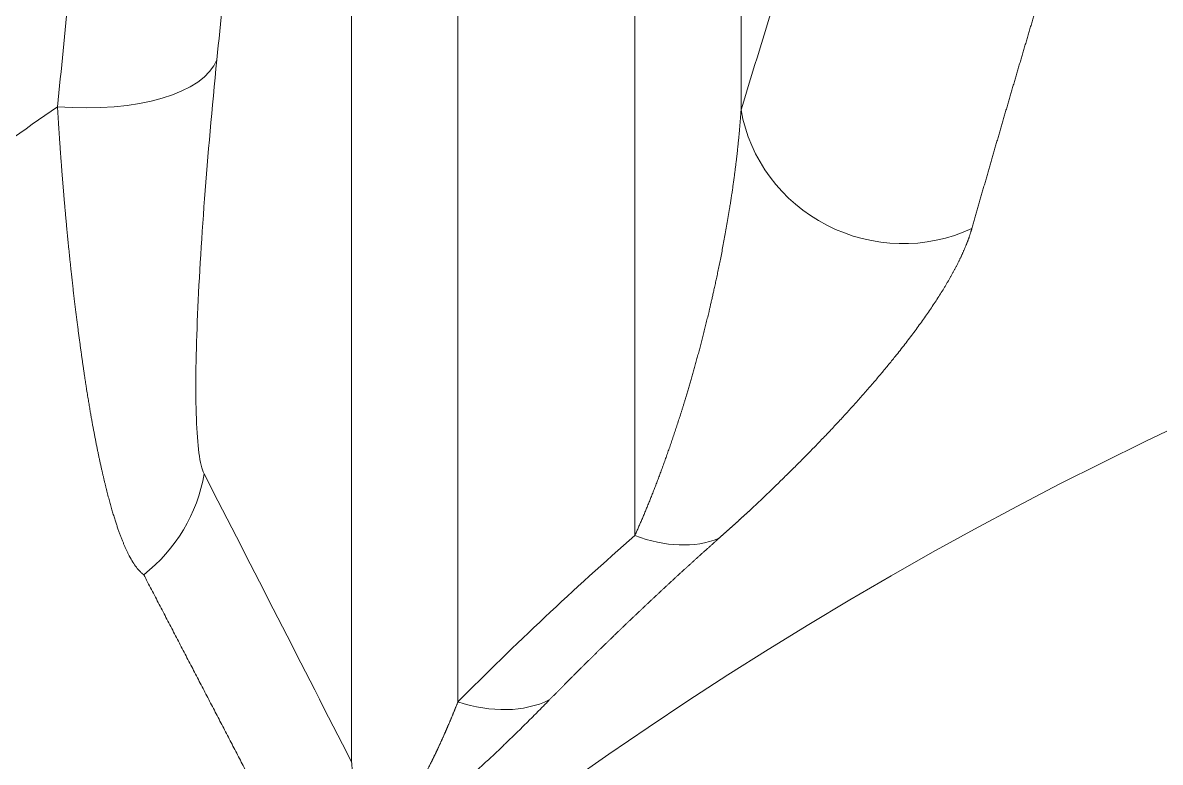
# Model space of a CAD drawing. Header units: millimetres. Extents: x 4664 to 8864, y -38 to 2932.
# Drawn here: x 8170.71 to 8179.88, y 2240.34 to 2246.3 of the extents above; entities that cross this region are included whole.
import ezdxf

# ---------------------------------------------------------------- set-up
doc = ezdxf.new("R2010")
doc.units = ezdxf.units.MM

msp = doc.modelspace()

# ---------------------------------------------------------------- linework, layer by layer
at = {"lineweight": 5}
for p, q in [((8173.3619, 2240.3411), (8173.3619, 2254.8477)), ((8176.4988, 2254.8477), (8176.4988, 2245.5949)), ((8174.2179, 2254.6732), (8174.2179, 2240.8271)), ((8175.6428, 2242.1671), (8175.6428, 2254.6732))]:
    msp.add_line(p, q, dxfattribs=at)
for radius in [31.8876, 28.6966, 28.5275, 28.3585]:
    msp.add_circle((8193.5789, 2214.1806), radius, dxfattribs=at)
at = {"lineweight": 5, "extrusion": (0, 0, -1)}
for centre, major_axis, ratio, start_param, end_param in [((8160.4446, 2213.9856), (11.2017, 72.9659), 0.103887, 1.086708, 1.100708), ((8159.1606, 2214.1807), (11.2061, 71.6594), 0.105691, 1.086129, 1.10013), ((8170.9925, 2246.1941), (-1.2995, 0.1299), 0.436932, 3.258064, 4.668755), ((8177.7829, 2245.7898), (-1.249, 0.3812), 0.971679, 3.967045, 5.824969), ((8170.8896, 2242.86), (-1.162, -0.5959), 0.984226, 3.773697, 4.519953), ((8193.5789, 2220.3245), (0, 28.6459), 0.967774, 5.510051, 5.579562), ((8175.6428, 2243.2368), (-0.8609, 0.982), 0.685493, 3.382416, 4.048812), ((8174.2179, 2241.8968), (-0.9272, 0.9196), 0.712004, 3.391486, 4.097534)]:
    msp.add_ellipse(centre, major_axis=major_axis, ratio=ratio, start_param=start_param, end_param=end_param, dxfattribs=at)
at = {"lineweight": 5}
for points in [[(8177.204, 2247.849), (8176.967, 2247.1089), (8176.7318, 2246.3582), (8176.4988, 2245.5949)], [(8173.3619, 2240.3411), (8172.9661, 2241.1177), (8172.57, 2241.8922), (8172.1737, 2242.6651)]]:
    msp.add_open_spline(points, degree=3, dxfattribs=at)
for points, knots in [([(8178.3578, 2244.6394), (8178.3614, 2244.652), (8178.3686, 2244.6773), (8178.3794, 2244.7152), (8178.3902, 2244.7531), (8178.4011, 2244.791), (8178.4119, 2244.8289), (8178.4228, 2244.8669), (8178.4337, 2244.9049), (8178.4446, 2244.9429), (8178.4556, 2244.9809), (8178.4665, 2245.019), (8178.4775, 2245.057), (8178.4885, 2245.0951), (8178.4995, 2245.1332), (8178.5105, 2245.1713), (8178.5215, 2245.2095), (8178.5326, 2245.2477), (8178.5436, 2245.2859), (8178.5547, 2245.3241), (8178.5658, 2245.3623), (8178.5769, 2245.4005), (8178.5881, 2245.4388), (8178.5992, 2245.4771), (8178.6104, 2245.5154), (8178.6215, 2245.5538), (8178.6327, 2245.5921), (8178.644, 2245.6305), (8178.6552, 2245.6689), (8178.6664, 2245.7073), (8178.6777, 2245.7457), (8178.689, 2245.7842), (8178.7003, 2245.8227), (8178.7116, 2245.8612), (8178.7229, 2245.8997), (8178.7343, 2245.9382), (8178.7456, 2245.9768), (8178.757, 2246.0153), (8178.7684, 2246.0539), (8178.7798, 2246.0926), (8178.7913, 2246.1312), (8178.8027, 2246.1699), (8178.8142, 2246.2085), (8178.8256, 2246.2472), (8178.8371, 2246.286), (8178.8487, 2246.3247), (8178.8602, 2246.3635), (8178.8717, 2246.4023), (8178.8833, 2246.4411), (8178.8949, 2246.4799), (8178.9065, 2246.5187), (8178.9181, 2246.5576), (8178.9297, 2246.5965), (8178.9414, 2246.6354), (8178.953, 2246.6743), (8178.9647, 2246.7132), (8178.9764, 2246.7522), (8178.9881, 2246.7912), (8178.9998, 2246.8302), (8179.0077, 2246.8562), (8179.0116, 2246.8692)], [0, 0, 0, 0, 0.016733, 0.033484, 0.050253, 0.06704, 0.083845, 0.100667, 0.117507, 0.134366, 0.151241, 0.168135, 0.185047, 0.201976, 0.218923, 0.235888, 0.252871, 0.269872, 0.28689, 0.303927, 0.320981, 0.338053, 0.355143, 0.37225, 0.389376, 0.406519, 0.42368, 0.440859, 0.458056, 0.475271, 0.492503, 0.509753, 0.527021, 0.544307, 0.561611, 0.578933, 0.596272, 0.613629, 0.631004, 0.648397, 0.665808, 0.683237, 0.700683, 0.718147, 0.735629, 0.753129, 0.770647, 0.788182, 0.805736, 0.823307, 0.840896, 0.858503, 0.876128, 0.89377, 0.911431, 0.929109, 0.946805, 0.964519, 0.98225, 1, 1, 1, 1]), ([(8172.1737, 2242.6651), (8172.1379, 2242.7348), (8172.119, 2242.8933), (8172.1032, 2243.3262), (8172.1069, 2243.5927), (8172.1306, 2244.1914), (8172.1509, 2244.5268), (8172.2042, 2245.2328), (8172.2373, 2245.6061), (8172.2766, 2245.9991)], [0, 0, 0, 0, 0.25, 0.25, 0.5, 0.5, 0.75, 0.75, 1, 1, 1, 1]), ([(8170.9925, 2245.6212), (8170.4506, 2245.2439), (8169.919, 2244.8539), (8168.8761, 2244.048), (8168.3649, 2243.6321), (8167.3629, 2242.7739), (8166.8721, 2242.3316), (8166.1513, 2241.6482), (8165.9136, 2241.417), (8165.5609, 2241.0652), (8165.3855, 2240.888), (8165.1825, 2240.6791), (8165.0815, 2240.5741), (8165.0311, 2240.5215), (8165.0059, 2240.4951), (8164.9933, 2240.4819), (8164.987, 2240.4753), (8164.9843, 2240.4725), (8164.9825, 2240.4706), (8164.9816, 2240.4697), (8164.5221, 2239.9877), (8164.076, 2239.4953), (8163.4257, 2238.7394), (8163.212, 2238.4845), (8162.8962, 2238.0979), (8162.7395, 2237.9035), (8162.5587, 2237.6748), (8162.4688, 2237.56), (8162.4239, 2237.5024), (8162.4016, 2237.4737), (8162.3904, 2237.4592), (8162.3848, 2237.452), (8162.382, 2237.4484), (8162.3806, 2237.4466), (8162.38, 2237.4459), (8162.3796, 2237.4454), (8162.3794, 2237.4451), (8161.9658, 2236.9116), (8161.5674, 2236.3691), (8160.8003, 2235.2659), (8160.4317, 2234.7051), (8160.0781, 2234.1352)], [0, 0, 0, 0, 0.125, 0.125, 0.25, 0.25, 0.375, 0.375, 0.4375, 0.4375, 0.46875, 0.484375, 0.492188, 0.496094, 0.498047, 0.499023, 0.499512, 0.499756, 0.499756, 0.5, 0.5, 0.625, 0.625, 0.6875, 0.6875, 0.71875, 0.734375, 0.742188, 0.746094, 0.748047, 0.749023, 0.749512, 0.749756, 0.749878, 0.749939, 0.749939, 0.75, 0.75, 0.875, 0.875, 1, 1, 1, 1]), ([(8170.9925, 2245.6212), (8170.9928, 2245.6173), (8170.9933, 2245.6096), (8170.994, 2245.5979), (8170.9947, 2245.5861), (8170.9955, 2245.5741), (8170.9962, 2245.5621), (8170.997, 2245.55), (8170.9978, 2245.5377), (8170.9986, 2245.5254), (8170.9993, 2245.5129), (8171.0002, 2245.5003), (8171.001, 2245.4877), (8171.0018, 2245.4749), (8171.0026, 2245.462), (8171.0035, 2245.449), (8171.0043, 2245.4359), (8171.0052, 2245.4227), (8171.0061, 2245.4094), (8171.007, 2245.396), (8171.0079, 2245.3824), (8171.0088, 2245.3688), (8171.0097, 2245.3551), (8171.0107, 2245.3412), (8171.0117, 2245.3273), (8171.0126, 2245.3132), (8171.0136, 2245.2991), (8171.0146, 2245.2848), (8171.0156, 2245.2705), (8171.0167, 2245.256), (8171.0177, 2245.2415), (8171.0188, 2245.2268), (8171.0198, 2245.212), (8171.0209, 2245.1972), (8171.022, 2245.1822), (8171.0231, 2245.1671), (8171.0243, 2245.152), (8171.0254, 2245.1367), (8171.0266, 2245.1214), (8171.0278, 2245.1059), (8171.029, 2245.0903), (8171.0302, 2245.0747), (8171.0314, 2245.0589), (8171.0327, 2245.0431), (8171.034, 2245.0271), (8171.0352, 2245.0111), (8171.0365, 2244.995), (8171.0379, 2244.9787), (8171.0392, 2244.9624), (8171.0406, 2244.946), (8171.0419, 2244.9295), (8171.0433, 2244.9129), (8171.0448, 2244.8962), (8171.0462, 2244.8794), (8171.0476, 2244.8625), (8171.0491, 2244.8455), (8171.0506, 2244.8285), (8171.0521, 2244.8113), (8171.0536, 2244.7941), (8171.0552, 2244.7768), (8171.0567, 2244.7594), (8171.0583, 2244.7419), (8171.0599, 2244.7243), (8171.0616, 2244.7066), (8171.0632, 2244.6889), (8171.0649, 2244.671), (8171.0666, 2244.6531), (8171.0683, 2244.6351), (8171.07, 2244.617), (8171.0717, 2244.5989), (8171.0735, 2244.5806), (8171.0753, 2244.5623), (8171.0771, 2244.5439), (8171.0789, 2244.5254), (8171.0808, 2244.5068), (8171.0826, 2244.4882), (8171.0845, 2244.4695), (8171.0864, 2244.4507), (8171.0884, 2244.4319), (8171.0903, 2244.4129), (8171.0923, 2244.3939), (8171.0943, 2244.3748), (8171.0963, 2244.3557), (8171.0983, 2244.3365), (8171.1004, 2244.3172), (8171.1024, 2244.2978), (8171.1055, 2244.2688), (8171.1097, 2244.2304), (8171.115, 2244.1832), (8171.1203, 2244.137), (8171.1255, 2244.0918), (8171.1308, 2244.0476), (8171.136, 2244.0043), (8171.1412, 2243.962), (8171.1464, 2243.9206), (8171.1516, 2243.8802), (8171.1567, 2243.8407), (8171.1617, 2243.8022), (8171.1667, 2243.7646), (8171.1717, 2243.7279), (8171.1766, 2243.6921), (8171.1814, 2243.6572), (8171.1861, 2243.6232), (8171.1908, 2243.5901), (8171.1954, 2243.5578), (8171.2, 2243.5265), (8171.2045, 2243.4959), (8171.2089, 2243.4662), (8171.2132, 2243.4374), (8171.2174, 2243.4093), (8171.2216, 2243.3821), (8171.2257, 2243.3557), (8171.2297, 2243.3301), (8171.2336, 2243.3053), (8171.2374, 2243.2813), (8171.2412, 2243.258), (8171.2449, 2243.2355), (8171.2485, 2243.2138), (8171.252, 2243.1928), (8171.2554, 2243.1725), (8171.2588, 2243.153), (8171.263, 2243.1286), (8171.2682, 2243.0993), (8171.2744, 2243.0652), (8171.2806, 2243.0316), (8171.2868, 2242.9987), (8171.293, 2242.9663), (8171.2992, 2242.9345), (8171.3054, 2242.9033), (8171.3116, 2242.8727), (8171.3177, 2242.8426), (8171.3239, 2242.8131), (8171.33, 2242.7842), (8171.3362, 2242.7559), (8171.3423, 2242.7281), (8171.3484, 2242.7008), (8171.3545, 2242.6741), (8171.3605, 2242.648), (8171.3665, 2242.6224), (8171.3726, 2242.5974), (8171.3785, 2242.5728), (8171.3845, 2242.5488), (8171.3904, 2242.5254), (8171.3963, 2242.5024), (8171.4022, 2242.48), (8171.408, 2242.4581), (8171.4138, 2242.4367), (8171.4196, 2242.4158), (8171.4253, 2242.3954), (8171.4311, 2242.3754), (8171.4368, 2242.356), (8171.4424, 2242.3371), (8171.4481, 2242.3186), (8171.4537, 2242.3006), (8171.4608, 2242.2781), (8171.4695, 2242.2516), (8171.4798, 2242.2214), (8171.4901, 2242.1925), (8171.5003, 2242.1648), (8171.5105, 2242.1383), (8171.5206, 2242.113), (8171.5307, 2242.0889), (8171.5407, 2242.0661), (8171.5507, 2242.0443), (8171.5606, 2242.0238), (8171.5768, 2241.9919), (8171.5993, 2241.9522), (8171.6283, 2241.9097), (8171.6503, 2241.8842), (8171.665, 2241.8699), (8171.6712, 2241.8644), (8171.6761, 2241.8603), (8171.6792, 2241.8578), (8171.6817, 2241.8559), (8171.6832, 2241.8548), (8171.6844, 2241.8539), (8171.6851, 2241.8534), (8171.6855, 2241.8531), (8171.6857, 2241.8529), (8171.6859, 2241.8528), (8171.686, 2241.8527), (8171.6861, 2241.8526), (8171.6863, 2241.8525), (8171.6864, 2241.8524), (8171.6865, 2241.8524), (8171.6866, 2241.8523), (8171.6867, 2241.8522), (8171.6868, 2241.8521), (8171.6869, 2241.8521), (8171.6869, 2241.852), (8171.687, 2241.852), (8171.687, 2241.852), (8171.6871, 2241.8519), (8171.6871, 2241.8519), (8171.6871, 2241.8519)], [0, 0, 0, 0, 0.002035, 0.00409, 0.006167, 0.008264, 0.010382, 0.012521, 0.014681, 0.016862, 0.019064, 0.021286, 0.02353, 0.025795, 0.028081, 0.030387, 0.032715, 0.035064, 0.037434, 0.039826, 0.042238, 0.044672, 0.047126, 0.049602, 0.0521, 0.054618, 0.057158, 0.059719, 0.062301, 0.064905, 0.06753, 0.070177, 0.072845, 0.075534, 0.078245, 0.080977, 0.083731, 0.086506, 0.089303, 0.092122, 0.094962, 0.097823, 0.100707, 0.103612, 0.106538, 0.109487, 0.112457, 0.115448, 0.118462, 0.121497, 0.124554, 0.127633, 0.130734, 0.133857, 0.137001, 0.140168, 0.143356, 0.146567, 0.149799, 0.153053, 0.15633, 0.159628, 0.162948, 0.166291, 0.169656, 0.173042, 0.176451, 0.179882, 0.183335, 0.186811, 0.190308, 0.193828, 0.19737, 0.200934, 0.204521, 0.208129, 0.211761, 0.215414, 0.21909, 0.222788, 0.226509, 0.230252, 0.234017, 0.237805, 0.241615, 0.245448, 0.249303, 0.258913, 0.268384, 0.277714, 0.286904, 0.295952, 0.304857, 0.31362, 0.32224, 0.330715, 0.339047, 0.347233, 0.355275, 0.36317, 0.37092, 0.378522, 0.385978, 0.393286, 0.400447, 0.407459, 0.414324, 0.421039, 0.427605, 0.434023, 0.44029, 0.446408, 0.452376, 0.458193, 0.46386, 0.469377, 0.474743, 0.479957, 0.485021, 0.489933, 0.494694, 0.499303, 0.507894, 0.516421, 0.524886, 0.533288, 0.541626, 0.549902, 0.558113, 0.566261, 0.574345, 0.582365, 0.590321, 0.598212, 0.606039, 0.613801, 0.621498, 0.629131, 0.636698, 0.6442, 0.651637, 0.659009, 0.666315, 0.673556, 0.680731, 0.687841, 0.694885, 0.701863, 0.708775, 0.715622, 0.722403, 0.729118, 0.735767, 0.74235, 0.748867, 0.760831, 0.772684, 0.784427, 0.79606, 0.807581, 0.818992, 0.830291, 0.84148, 0.852558, 0.863526, 0.874382, 0.906058, 0.937089, 0.968518, 0.976401, 0.984268, 0.988206, 0.992153, 0.994119, 0.996099, 0.997078, 0.998072, 0.99826, 0.998438, 0.998607, 0.998765, 0.998915, 0.999054, 0.999184, 0.999305, 0.999415, 0.999517, 0.999608, 0.99969, 0.999762, 0.999825, 0.999878, 0.999922, 1, 1, 1, 1]), ([(8176.4988, 2245.5949), (8176.4985, 2245.5911), (8176.498, 2245.5834), (8176.4972, 2245.5718), (8176.4964, 2245.56), (8176.4955, 2245.5481), (8176.4946, 2245.536), (8176.4937, 2245.5237), (8176.4927, 2245.5113), (8176.4917, 2245.4988), (8176.4907, 2245.486), (8176.4896, 2245.4731), (8176.4885, 2245.4601), (8176.4873, 2245.4469), (8176.4862, 2245.4335), (8176.4849, 2245.42), (8176.4837, 2245.4063), (8176.4824, 2245.3924), (8176.4811, 2245.3784), (8176.4797, 2245.3642), (8176.4783, 2245.3498), (8176.4768, 2245.3353), (8176.4753, 2245.3206), (8176.4738, 2245.3058), (8176.4722, 2245.2908), (8176.4705, 2245.2756), (8176.4689, 2245.2603), (8176.4671, 2245.2448), (8176.4654, 2245.2291), (8176.4635, 2245.2133), (8176.4617, 2245.1973), (8176.4597, 2245.1811), (8176.4578, 2245.1647), (8176.4557, 2245.1482), (8176.4537, 2245.1316), (8176.4515, 2245.1147), (8176.4494, 2245.0977), (8176.4471, 2245.0805), (8176.4448, 2245.0631), (8176.4425, 2245.0456), (8176.4401, 2245.0279), (8176.4376, 2245.01), (8176.4351, 2244.992), (8176.4325, 2244.9738), (8176.4299, 2244.9554), (8176.4272, 2244.9368), (8176.4244, 2244.918), (8176.4216, 2244.8991), (8176.4187, 2244.88), (8176.4157, 2244.8607), (8176.4127, 2244.8413), (8176.4096, 2244.8217), (8176.4041, 2244.7868), (8176.396, 2244.7376), (8176.3853, 2244.6745), (8176.3746, 2244.6137), (8176.3639, 2244.5551), (8176.3533, 2244.4986), (8176.3429, 2244.4444), (8176.3326, 2244.3924), (8176.3225, 2244.3427), (8176.3127, 2244.2953), (8176.3032, 2244.2501), (8176.294, 2244.2073), (8176.2852, 2244.1668), (8176.2767, 2244.1286), (8176.2687, 2244.0928), (8176.2611, 2244.0594), (8176.2539, 2244.0283), (8176.2472, 2243.9997), (8176.2393, 2243.9661), (8176.2299, 2243.927), (8176.2188, 2243.8816), (8176.2077, 2243.8368), (8176.1965, 2243.7927), (8176.1854, 2243.7493), (8176.1742, 2243.7065), (8176.1631, 2243.6643), (8176.1519, 2243.6228), (8176.1408, 2243.582), (8176.1298, 2243.5418), (8176.1187, 2243.5023), (8176.1077, 2243.4635), (8176.0968, 2243.4253), (8176.0859, 2243.3879), (8176.0751, 2243.3511), (8176.0644, 2243.315), (8176.0548, 2243.2834), (8176.0465, 2243.256), (8176.0393, 2243.2326), (8176.0322, 2243.2095), (8176.025, 2243.1864), (8176.0178, 2243.1635), (8176.0106, 2243.1408), (8176.0034, 2243.1182), (8175.9962, 2243.0958), (8175.989, 2243.0735), (8175.9817, 2243.0513), (8175.9745, 2243.0293), (8175.9673, 2243.0074), (8175.96, 2242.9857), (8175.9528, 2242.9641), (8175.9456, 2242.9427), (8175.9383, 2242.9214), (8175.9311, 2242.9003), (8175.9238, 2242.8793), (8175.9166, 2242.8585), (8175.9094, 2242.8378), (8175.9021, 2242.8173), (8175.8949, 2242.7969), (8175.8877, 2242.7767), (8175.8805, 2242.7567), (8175.8733, 2242.7367), (8175.866, 2242.717), (8175.8588, 2242.6973), (8175.8517, 2242.6779), (8175.8445, 2242.6586), (8175.8373, 2242.6394), (8175.8301, 2242.6204), (8175.823, 2242.6016), (8175.8159, 2242.5829), (8175.8087, 2242.5643), (8175.8016, 2242.546), (8175.7945, 2242.5277), (8175.7874, 2242.5097), (8175.7804, 2242.4917), (8175.7733, 2242.474), (8175.7663, 2242.4564), (8175.7592, 2242.439), (8175.7522, 2242.4217), (8175.7452, 2242.4046), (8175.7383, 2242.3876), (8175.7313, 2242.3708), (8175.7244, 2242.3542), (8175.7175, 2242.3377), (8175.7106, 2242.3214), (8175.7037, 2242.3052), (8175.6968, 2242.2892), (8175.69, 2242.2734), (8175.6832, 2242.2577), (8175.6764, 2242.2422), (8175.6696, 2242.2269), (8175.6629, 2242.2117), (8175.6562, 2242.1967), (8175.6495, 2242.1818), (8175.645, 2242.172), (8175.6428, 2242.1671)], [0, 0, 0, 0, 0.003698, 0.007443, 0.011237, 0.015079, 0.01897, 0.022908, 0.026895, 0.030929, 0.035012, 0.039143, 0.043323, 0.04755, 0.051826, 0.056149, 0.060521, 0.064941, 0.069409, 0.073926, 0.07849, 0.083103, 0.087764, 0.092473, 0.09723, 0.102035, 0.106889, 0.111791, 0.116741, 0.121739, 0.126785, 0.131879, 0.137022, 0.142212, 0.147451, 0.152738, 0.158073, 0.163457, 0.168888, 0.174368, 0.179896, 0.185472, 0.191096, 0.196769, 0.202489, 0.208258, 0.214075, 0.21994, 0.225853, 0.231814, 0.237824, 0.243882, 0.249987, 0.270025, 0.289338, 0.307927, 0.325791, 0.34293, 0.359344, 0.375033, 0.389998, 0.404238, 0.417754, 0.430545, 0.442611, 0.453952, 0.464569, 0.47446, 0.483628, 0.49207, 0.499788, 0.513325, 0.526641, 0.539736, 0.552611, 0.565265, 0.577698, 0.58991, 0.601901, 0.613672, 0.625222, 0.636551, 0.64766, 0.658547, 0.669214, 0.679661, 0.689886, 0.699891, 0.706514, 0.713086, 0.719607, 0.726077, 0.732496, 0.738864, 0.745181, 0.751448, 0.757663, 0.763827, 0.769941, 0.776003, 0.782015, 0.787976, 0.793886, 0.799745, 0.805553, 0.811311, 0.817017, 0.822673, 0.828278, 0.833832, 0.839335, 0.844787, 0.850189, 0.855539, 0.860839, 0.866088, 0.871287, 0.876434, 0.881531, 0.886577, 0.891572, 0.896517, 0.901411, 0.906254, 0.911046, 0.915788, 0.920479, 0.92512, 0.929709, 0.934248, 0.938737, 0.943175, 0.947562, 0.951899, 0.956185, 0.96042, 0.964606, 0.96874, 0.972824, 0.976858, 0.980841, 0.984773, 0.988656, 0.992487, 0.996269, 1, 1, 1, 1]), ([(8176.3183, 2242.1424), (8176.3201, 2242.144), (8176.3237, 2242.1472), (8176.329, 2242.152), (8176.3344, 2242.1567), (8176.3397, 2242.1615), (8176.345, 2242.1662), (8176.3504, 2242.171), (8176.3557, 2242.1757), (8176.361, 2242.1805), (8176.3663, 2242.1853), (8176.3716, 2242.19), (8176.3769, 2242.1948), (8176.3822, 2242.1995), (8176.3875, 2242.2043), (8176.3928, 2242.2091), (8176.3981, 2242.2138), (8176.4034, 2242.2186), (8176.4087, 2242.2234), (8176.414, 2242.2281), (8176.4192, 2242.2329), (8176.4245, 2242.2377), (8176.4298, 2242.2424), (8176.435, 2242.2472), (8176.4403, 2242.252), (8176.4456, 2242.2568), (8176.4508, 2242.2615), (8176.456, 2242.2663), (8176.4613, 2242.2711), (8176.4665, 2242.2759), (8176.4718, 2242.2806), (8176.477, 2242.2854), (8176.4822, 2242.2902), (8176.4874, 2242.295), (8176.4926, 2242.2997), (8176.4978, 2242.3045), (8176.5031, 2242.3093), (8176.5083, 2242.3141), (8176.5135, 2242.3189), (8176.5186, 2242.3237), (8176.5238, 2242.3284), (8176.529, 2242.3332), (8176.5342, 2242.338), (8176.5394, 2242.3428), (8176.5446, 2242.3476), (8176.5497, 2242.3524), (8176.5549, 2242.3572), (8176.5765, 2242.3772), (8176.6146, 2242.4128), (8176.6685, 2242.4637), (8176.7226, 2242.5152), (8176.7703, 2242.5611), (8176.8117, 2242.6013), (8176.8468, 2242.6356), (8176.8817, 2242.6699), (8176.9164, 2242.7043), (8176.9509, 2242.7386), (8176.9852, 2242.773), (8177.0193, 2242.8074), (8177.0531, 2242.8419), (8177.0867, 2242.8764), (8177.1202, 2242.9109), (8177.1668, 2242.9594), (8177.2259, 2243.0215), (8177.2962, 2243.0967), (8177.3648, 2243.1714), (8177.4318, 2243.2456), (8177.497, 2243.3193), (8177.5606, 2243.3925), (8177.6225, 2243.4653), (8177.6826, 2243.5377), (8177.7486, 2243.6188), (8177.8189, 2243.708), (8177.8921, 2243.8043), (8177.9609, 2243.8985), (8178.025, 2243.9907), (8178.0846, 2244.0809), (8178.1234, 2244.143), (8178.1449, 2244.1789), (8178.151, 2244.1891), (8178.1571, 2244.1993), (8178.163, 2244.2095), (8178.1689, 2244.2196), (8178.1748, 2244.2297), (8178.1805, 2244.2397), (8178.1862, 2244.2497), (8178.1918, 2244.2597), (8178.1973, 2244.2696), (8178.2027, 2244.2795), (8178.2081, 2244.2893), (8178.2134, 2244.2991), (8178.2186, 2244.3088), (8178.2238, 2244.3185), (8178.2288, 2244.3282), (8178.2338, 2244.3378), (8178.2387, 2244.3473), (8178.2436, 2244.3569), (8178.2483, 2244.3664), (8178.253, 2244.3758), (8178.2576, 2244.3852), (8178.2622, 2244.3945), (8178.2666, 2244.4039), (8178.271, 2244.4131), (8178.2753, 2244.4224), (8178.2795, 2244.4315), (8178.2837, 2244.4407), (8178.2877, 2244.4498), (8178.2917, 2244.4589), (8178.2957, 2244.4679), (8178.2995, 2244.4768), (8178.3033, 2244.4858), (8178.307, 2244.4947), (8178.3106, 2244.5035), (8178.3141, 2244.5123), (8178.3176, 2244.5211), (8178.3209, 2244.5298), (8178.3242, 2244.5385), (8178.3275, 2244.5471), (8178.3306, 2244.5557), (8178.3337, 2244.5643), (8178.3367, 2244.5728), (8178.3396, 2244.5813), (8178.3424, 2244.5897), (8178.3452, 2244.5981), (8178.3478, 2244.6064), (8178.3504, 2244.6147), (8178.353, 2244.623), (8178.3554, 2244.6312), (8178.357, 2244.6367), (8178.3578, 2244.6394)], [0, 0, 0, 0, 0.001322, 0.002647, 0.003973, 0.005302, 0.006632, 0.007965, 0.0093, 0.010636, 0.011975, 0.013316, 0.014659, 0.016005, 0.017352, 0.018701, 0.020053, 0.021406, 0.022762, 0.02412, 0.02548, 0.026842, 0.028207, 0.029573, 0.030942, 0.032313, 0.033685, 0.035061, 0.036438, 0.037817, 0.039199, 0.040583, 0.041969, 0.043357, 0.044748, 0.046141, 0.047535, 0.048933, 0.050332, 0.051734, 0.053137, 0.054543, 0.055952, 0.057362, 0.058775, 0.06019, 0.061608, 0.063027, 0.078032, 0.093455, 0.1093, 0.125573, 0.13638, 0.147294, 0.158316, 0.169445, 0.180685, 0.192034, 0.203495, 0.215068, 0.226754, 0.238554, 0.250469, 0.276958, 0.30377, 0.330914, 0.358396, 0.386224, 0.414403, 0.442942, 0.471845, 0.501119, 0.542073, 0.583224, 0.624587, 0.666176, 0.708006, 0.750091, 0.755083, 0.760071, 0.765055, 0.770035, 0.775011, 0.779983, 0.784951, 0.789915, 0.794876, 0.799832, 0.804784, 0.809733, 0.814678, 0.819619, 0.824556, 0.82949, 0.83442, 0.839346, 0.844268, 0.849187, 0.854102, 0.859014, 0.863922, 0.868826, 0.873727, 0.878625, 0.883519, 0.88841, 0.893297, 0.89818, 0.903061, 0.907938, 0.912812, 0.917682, 0.922549, 0.927413, 0.932274, 0.937131, 0.941985, 0.946837, 0.951685, 0.95653, 0.961372, 0.966211, 0.971046, 0.975879, 0.980709, 0.985536, 0.99036, 0.995182, 1, 1, 1, 1]), ([(8174.9544, 2240.8425), (8174.9596, 2240.8479), (8174.9701, 2240.8586), (8174.9859, 2240.8747), (8175.0016, 2240.8907), (8175.0174, 2240.9067), (8175.0332, 2240.9227), (8175.049, 2240.9387), (8175.0648, 2240.9547), (8175.0806, 2240.9707), (8175.0964, 2240.9866), (8175.1122, 2241.0025), (8175.128, 2241.0184), (8175.1438, 2241.0343), (8175.1597, 2241.0501), (8175.1755, 2241.066), (8175.1914, 2241.0818), (8175.2072, 2241.0976), (8175.2231, 2241.1134), (8175.239, 2241.1291), (8175.2549, 2241.1449), (8175.2708, 2241.1606), (8175.2867, 2241.1763), (8175.3026, 2241.192), (8175.3185, 2241.2077), (8175.3344, 2241.2233), (8175.3503, 2241.239), (8175.3663, 2241.2546), (8175.3822, 2241.2702), (8175.3982, 2241.2858), (8175.4141, 2241.3013), (8175.4301, 2241.3169), (8175.4461, 2241.3324), (8175.462, 2241.3479), (8175.478, 2241.3634), (8175.494, 2241.3788), (8175.51, 2241.3943), (8175.526, 2241.4097), (8175.542, 2241.4251), (8175.5581, 2241.4405), (8175.5741, 2241.4559), (8175.5901, 2241.4712), (8175.6062, 2241.4865), (8175.6222, 2241.5018), (8175.6383, 2241.5171), (8175.6543, 2241.5324), (8175.6704, 2241.5477), (8175.6865, 2241.5629), (8175.7025, 2241.5781), (8175.7186, 2241.5933), (8175.7347, 2241.6085), (8175.7508, 2241.6237), (8175.7669, 2241.6388), (8175.783, 2241.6539), (8175.7992, 2241.669), (8175.8153, 2241.6841), (8175.8314, 2241.6992), (8175.8476, 2241.7142), (8175.8637, 2241.7293), (8175.8799, 2241.7443), (8175.896, 2241.7593), (8175.9122, 2241.7742), (8175.9284, 2241.7892), (8175.9445, 2241.8041), (8175.9607, 2241.8191), (8175.9769, 2241.834), (8175.9931, 2241.8488), (8176.0093, 2241.8637), (8176.0255, 2241.8785), (8176.0417, 2241.8934), (8176.058, 2241.9082), (8176.0742, 2241.9229), (8176.0904, 2241.9377), (8176.1067, 2241.9525), (8176.1229, 2241.9672), (8176.1392, 2241.9819), (8176.1554, 2241.9966), (8176.1717, 2242.0112), (8176.1879, 2242.0259), (8176.2042, 2242.0405), (8176.2205, 2242.0551), (8176.2368, 2242.0697), (8176.2531, 2242.0843), (8176.2694, 2242.0989), (8176.2857, 2242.1134), (8176.302, 2242.1279), (8176.3129, 2242.1376), (8176.3183, 2242.1424)], [0, 0, 0, 0, 0.012165, 0.024321, 0.036467, 0.048603, 0.06073, 0.072848, 0.084956, 0.097054, 0.109143, 0.121222, 0.133292, 0.145352, 0.157402, 0.169443, 0.181475, 0.193496, 0.205509, 0.217512, 0.229505, 0.241489, 0.253463, 0.265427, 0.277382, 0.289328, 0.301264, 0.31319, 0.325107, 0.337015, 0.348913, 0.360801, 0.37268, 0.384549, 0.396409, 0.408259, 0.4201, 0.431931, 0.443752, 0.455564, 0.467367, 0.47916, 0.490943, 0.502717, 0.514482, 0.526237, 0.537982, 0.549718, 0.561444, 0.573161, 0.584868, 0.596566, 0.608254, 0.619933, 0.631602, 0.643262, 0.654912, 0.666553, 0.678184, 0.689806, 0.701418, 0.713021, 0.724614, 0.736197, 0.747772, 0.759336, 0.770891, 0.782437, 0.793973, 0.8055, 0.817017, 0.828524, 0.840023, 0.851511, 0.86299, 0.87446, 0.88592, 0.897371, 0.908812, 0.920244, 0.931666, 0.943079, 0.954482, 0.965876, 0.97726, 0.988635, 1, 1, 1, 1]), ([(8181.913, 2239.4244), (8181.4426, 2239.207), (8180.4545, 2238.7166), (8178.4824, 2237.5864), (8176.5617, 2236.2302), (8173.8976, 2233.9394), (8171.5294, 2231.3209), (8168.9568, 2227.359), (8167.5246, 2224.1303), (8166.6824, 2221.3188), (8166.0193, 2218.4585), (8165.7221, 2215.5298), (8165.8412, 2210.8325), (8166.5941, 2206.7746), (8168.5253, 2201.8427), (8170.3162, 2198.7964), (8172.8305, 2195.5438), (8175.3238, 2193.0466), (8178.6522, 2190.6291), (8181.7456, 2188.9326), (8186.1338, 2187.206), (8190.7695, 2186.3401), (8195.4684, 2186.3613), (8198.382, 2186.7455), (8201.8123, 2187.5341), (8204.5756, 2188.5504), (8207.7006, 2190.1739), (8209.6753, 2191.4505), (8212.4376, 2193.6339), (8214.9062, 2196.1516), (8217.623, 2199.9768), (8219.9645, 2204.7017), (8221.2301, 2209.8687), (8221.515, 2215.7478), (8220.8599, 2220.4198), (8219.1318, 2225.4474), (8217.4675, 2228.5755), (8215.0871, 2231.9348), (8212.6973, 2234.5379), (8209.4637, 2237.0971), (8206.948, 2238.6145), (8204.834, 2239.6305), (8202.0961, 2240.739), (8198.6723, 2241.638), (8193.9899, 2242.1055), (8189.8742, 2241.8599), (8184.6782, 2240.7137), (8180.353, 2238.8362), (8175.9907, 2235.8744), (8173.4275, 2233.4594), (8170.4334, 2229.8329), (8168.3424, 2226.2651), (8166.5717, 2221.2899), (8165.9288, 2217.8221), (8165.6928, 2213.7215), (8165.9381, 2210.1982), (8166.8635, 2206.1953), (8168.0849, 2202.8871), (8169.989, 2199.233), (8172.4421, 2195.9293), (8175.7951, 2192.6491), (8179.1514, 2190.2692), (8183.3576, 2188.1929), (8187.2866, 2186.9711), (8192.4858, 2186.2245), (8196.8219, 2186.4116), (8199.9518, 2187.1), (8200.7191, 2187.3039)], [0, 0, 0, 0, 0.006314, 0.013403, 0.02746, 0.034433, 0.055153, 0.06884, 0.089355, 0.096186, 0.103009, 0.123487, 0.130312, 0.157651, 0.171295, 0.19176, 0.198582, 0.219083, 0.232739, 0.246379, 0.260023, 0.287433, 0.301147, 0.314851, 0.3217, 0.342232, 0.349066, 0.362718, 0.36954, 0.389996, 0.403578, 0.423785, 0.450318, 0.463364, 0.489074, 0.501707, 0.520457, 0.526663, 0.545233, 0.557589, 0.569977, 0.576192, 0.58243, 0.601358, 0.614143, 0.633596, 0.646759, 0.673678, 0.68739, 0.708264, 0.715298, 0.743767, 0.758145, 0.779887, 0.787177, 0.809164, 0.823878, 0.838617, 0.853388, 0.875637, 0.890481, 0.912656, 0.927319, 0.949033, 0.963265, 0.990966, 1, 1, 1, 1]), ([(8171.6876, 2241.8514), (8171.7084, 2241.8115), (8171.75, 2241.7317), (8171.8122, 2241.6123), (8171.8742, 2241.4933), (8171.936, 2241.3748), (8171.9975, 2241.2567), (8172.0587, 2241.1391), (8172.1198, 2241.0219), (8172.1805, 2240.9052), (8172.2411, 2240.789), (8172.3013, 2240.6731), (8172.3614, 2240.5578), (8172.4212, 2240.4429), (8172.4807, 2240.3284), (8172.54, 2240.2144), (8172.5991, 2240.1008), (8172.6579, 2239.9877), (8172.7165, 2239.875), (8172.7748, 2239.7628), (8172.8329, 2239.651), (8172.8715, 2239.5766), (8172.8908, 2239.5395)], [0, 0, 0, 0, 0.051942, 0.103679, 0.155212, 0.206541, 0.257665, 0.308584, 0.3593, 0.409811, 0.460117, 0.51022, 0.560117, 0.609811, 0.6593, 0.708584, 0.757665, 0.806541, 0.855212, 0.903679, 0.951942, 1, 1, 1, 1]), ([(8172.8908, 2239.5395), (8172.8911, 2239.5388), (8172.8918, 2239.5375), (8172.8929, 2239.5355), (8172.894, 2239.5335), (8172.8951, 2239.5315), (8172.8962, 2239.5295), (8172.8974, 2239.5276), (8172.8985, 2239.5257), (8172.8996, 2239.5238), (8172.9008, 2239.5219), (8172.902, 2239.52), (8172.9031, 2239.5182), (8172.9043, 2239.5164), (8172.9055, 2239.5146), (8172.9067, 2239.5128), (8172.908, 2239.5111), (8172.9092, 2239.5094), (8172.9104, 2239.5076), (8172.9117, 2239.506), (8172.913, 2239.5043), (8172.9142, 2239.5026), (8172.9155, 2239.501), (8172.9168, 2239.4994), (8172.9181, 2239.4978), (8172.9195, 2239.4963), (8172.9208, 2239.4947), (8172.9221, 2239.4932), (8172.9235, 2239.4917), (8172.9248, 2239.4902), (8172.9262, 2239.4888), (8172.9276, 2239.4873), (8172.929, 2239.4859), (8172.9304, 2239.4845), (8172.9318, 2239.4831), (8172.9332, 2239.4818), (8172.9347, 2239.4804), (8172.9361, 2239.4791), (8172.9376, 2239.4778), (8172.9391, 2239.4765), (8172.9405, 2239.4753), (8172.942, 2239.474), (8172.9435, 2239.4728), (8172.945, 2239.4716), (8172.9466, 2239.4705), (8172.9481, 2239.4693), (8172.9496, 2239.4682), (8172.9547, 2239.4646), (8172.9635, 2239.4589), (8172.9769, 2239.4519), (8172.9912, 2239.446), (8173.0064, 2239.4411), (8173.0224, 2239.4372), (8173.0393, 2239.4344), (8173.0542, 2239.4328), (8173.0665, 2239.4322), (8173.0758, 2239.432), (8173.0853, 2239.432), (8173.095, 2239.4324), (8173.1049, 2239.433), (8173.115, 2239.4339), (8173.1252, 2239.4351), (8173.1357, 2239.4366), (8173.1463, 2239.4383), (8173.1571, 2239.4403), (8173.1681, 2239.4427), (8173.1793, 2239.4452), (8173.1907, 2239.4481), (8173.2022, 2239.4513), (8173.214, 2239.4547), (8173.2259, 2239.4584), (8173.2408, 2239.4633), (8173.259, 2239.4697), (8173.2808, 2239.478), (8173.3031, 2239.4871), (8173.3258, 2239.497), (8173.3491, 2239.5077), (8173.3729, 2239.5192), (8173.3971, 2239.5315), (8173.4219, 2239.5446), (8173.4472, 2239.5585), (8173.473, 2239.5732), (8173.4993, 2239.5886), (8173.5261, 2239.6049), (8173.5479, 2239.6185), (8173.5643, 2239.6289), (8173.5753, 2239.636), (8173.5863, 2239.6432), (8173.5975, 2239.6505), (8173.6087, 2239.658), (8173.6201, 2239.6656), (8173.6316, 2239.6733), (8173.6432, 2239.6812), (8173.6549, 2239.6893), (8173.6667, 2239.6975), (8173.6786, 2239.7058), (8173.6907, 2239.7143), (8173.7028, 2239.723), (8173.715, 2239.7317), (8173.7274, 2239.7406), (8173.7399, 2239.7497), (8173.7525, 2239.7589), (8173.7698, 2239.7717), (8173.7919, 2239.7881), (8173.8186, 2239.8083), (8173.8454, 2239.8288), (8173.8723, 2239.8495), (8173.8991, 2239.8706), (8173.9261, 2239.8919), (8173.953, 2239.9136), (8173.9751, 2239.9315), (8173.9924, 2239.9457), (8174.005, 2239.956), (8174.0176, 2239.9664), (8174.0302, 2239.9769), (8174.0428, 2239.9874), (8174.0555, 2239.9981), (8174.0682, 2240.0088), (8174.081, 2240.0196), (8174.0938, 2240.0304), (8174.1067, 2240.0414), (8174.1196, 2240.0524), (8174.1325, 2240.0635), (8174.1454, 2240.0747), (8174.1585, 2240.0859), (8174.1715, 2240.0972), (8174.1846, 2240.1087), (8174.1977, 2240.1201), (8174.2109, 2240.1317), (8174.2241, 2240.1433), (8174.2373, 2240.1551), (8174.2506, 2240.1669), (8174.2639, 2240.1787), (8174.2773, 2240.1907), (8174.2907, 2240.2027), (8174.3041, 2240.2148), (8174.3176, 2240.227), (8174.3311, 2240.2393), (8174.3447, 2240.2516), (8174.3614, 2240.2669), (8174.3813, 2240.2851), (8174.4042, 2240.3062), (8174.4271, 2240.3274), (8174.45, 2240.3486), (8174.4728, 2240.3699), (8174.4956, 2240.3913), (8174.5184, 2240.4127), (8174.5411, 2240.4342), (8174.5638, 2240.4558), (8174.5864, 2240.4774), (8174.609, 2240.4991), (8174.6316, 2240.5209), (8174.6542, 2240.5428), (8174.6729, 2240.561), (8174.6878, 2240.5755), (8174.699, 2240.5865), (8174.7102, 2240.5975), (8174.7214, 2240.6085), (8174.7327, 2240.6197), (8174.7441, 2240.6308), (8174.7554, 2240.6421), (8174.7668, 2240.6534), (8174.7783, 2240.6648), (8174.7897, 2240.6762), (8174.8013, 2240.6877), (8174.8128, 2240.6992), (8174.8244, 2240.7109), (8174.836, 2240.7225), (8174.8477, 2240.7343), (8174.8594, 2240.746), (8174.8711, 2240.7579), (8174.8829, 2240.7698), (8174.8947, 2240.7818), (8174.9066, 2240.7938), (8174.9185, 2240.8059), (8174.9304, 2240.8181), (8174.9424, 2240.8303), (8174.9504, 2240.8384), (8174.9544, 2240.8425)], [0, 0, 0, 0, 0.002985, 0.005959, 0.00892, 0.011868, 0.014805, 0.017729, 0.020641, 0.023541, 0.026428, 0.029304, 0.032167, 0.035018, 0.037857, 0.040683, 0.043498, 0.0463, 0.04909, 0.051868, 0.054634, 0.057388, 0.06013, 0.062859, 0.065577, 0.068282, 0.070975, 0.073657, 0.076326, 0.078983, 0.081628, 0.084261, 0.086882, 0.089491, 0.092088, 0.094673, 0.097246, 0.099807, 0.102356, 0.104893, 0.107418, 0.109932, 0.112433, 0.114922, 0.1174, 0.119866, 0.122319, 0.124761, 0.143506, 0.161931, 0.180043, 0.197849, 0.215354, 0.232566, 0.249492, 0.257781, 0.265949, 0.273996, 0.281926, 0.289738, 0.297435, 0.305017, 0.312486, 0.319845, 0.327094, 0.334235, 0.34127, 0.348201, 0.35503, 0.361759, 0.36839, 0.374926, 0.385963, 0.396705, 0.407166, 0.417361, 0.427305, 0.437018, 0.446517, 0.455823, 0.464957, 0.473941, 0.4828, 0.491559, 0.500242, 0.503629, 0.507017, 0.510408, 0.513803, 0.517204, 0.520614, 0.524035, 0.527467, 0.530914, 0.534377, 0.537857, 0.541357, 0.544878, 0.548422, 0.551991, 0.555587, 0.55921, 0.562863, 0.570546, 0.57825, 0.585988, 0.593774, 0.601621, 0.609542, 0.61755, 0.625657, 0.629442, 0.633258, 0.637106, 0.640985, 0.644898, 0.648845, 0.652827, 0.656844, 0.660897, 0.664987, 0.669115, 0.673282, 0.677487, 0.681733, 0.686019, 0.690345, 0.694714, 0.699125, 0.703578, 0.708075, 0.712616, 0.717201, 0.721831, 0.726506, 0.731228, 0.735996, 0.74081, 0.745672, 0.750582, 0.758939, 0.767371, 0.77588, 0.784467, 0.793134, 0.801883, 0.810714, 0.819629, 0.82863, 0.837717, 0.846893, 0.856158, 0.865514, 0.874961, 0.879677, 0.884434, 0.889234, 0.894076, 0.898961, 0.903888, 0.908859, 0.913872, 0.918928, 0.924027, 0.929169, 0.934355, 0.939584, 0.944856, 0.950173, 0.955533, 0.960937, 0.966385, 0.971877, 0.977413, 0.982993, 0.988618, 0.994287, 1, 1, 1, 1]), ([(8174.2179, 2240.8271), (8174.2168, 2240.8242), (8174.2145, 2240.8186), (8174.2112, 2240.8102), (8174.2078, 2240.8018), (8174.2045, 2240.7934), (8174.2011, 2240.7851), (8174.1978, 2240.7768), (8174.1944, 2240.7685), (8174.1911, 2240.7603), (8174.1877, 2240.7521), (8174.1844, 2240.744), (8174.1811, 2240.7358), (8174.1777, 2240.7278), (8174.1744, 2240.7197), (8174.1711, 2240.7117), (8174.1678, 2240.7037), (8174.1645, 2240.6958), (8174.1612, 2240.6879), (8174.1579, 2240.68), (8174.1546, 2240.6722), (8174.1513, 2240.6644), (8174.148, 2240.6566), (8174.1447, 2240.6489), (8174.1414, 2240.6412), (8174.1381, 2240.6335), (8174.1349, 2240.6259), (8174.1316, 2240.6183), (8174.1283, 2240.6108), (8174.1251, 2240.6032), (8174.1218, 2240.5958), (8174.1186, 2240.5883), (8174.1153, 2240.5809), (8174.1121, 2240.5735), (8174.1088, 2240.5662), (8174.1056, 2240.5589), (8174.1024, 2240.5516), (8174.0992, 2240.5444), (8174.0959, 2240.5372), (8174.0927, 2240.5301), (8174.0895, 2240.523), (8174.0863, 2240.5159), (8174.0831, 2240.5088), (8174.0799, 2240.5018), (8174.0767, 2240.4949), (8174.0736, 2240.4879), (8174.0704, 2240.481), (8174.0672, 2240.4742), (8174.064, 2240.4673), (8174.0609, 2240.4605), (8174.0577, 2240.4538), (8174.0546, 2240.4471), (8174.0514, 2240.4404), (8174.0483, 2240.4337), (8174.0452, 2240.4271), (8174.042, 2240.4206), (8174.0389, 2240.414), (8174.0358, 2240.4075), (8174.0327, 2240.4011), (8174.0296, 2240.3947), (8174.0265, 2240.3883), (8174.0234, 2240.3819), (8174.0203, 2240.3756), (8174.0172, 2240.3693), (8174.0141, 2240.3631), (8174.0111, 2240.3569), (8174.008, 2240.3507), (8174.0016, 2240.3378), (8173.9918, 2240.3184), (8173.9786, 2240.2927), (8173.9656, 2240.2679), (8173.9529, 2240.2439), (8173.9403, 2240.2207), (8173.9279, 2240.1984), (8173.9158, 2240.1769), (8173.9038, 2240.1563), (8173.8937, 2240.1394), (8173.8856, 2240.126), (8173.8794, 2240.1159), (8173.8732, 2240.106), (8173.8671, 2240.0962), (8173.861, 2240.0867), (8173.855, 2240.0773), (8173.8491, 2240.0682), (8173.8432, 2240.0592), (8173.8373, 2240.0504), (8173.8315, 2240.0418), (8173.8257, 2240.0334), (8173.82, 2240.0252), (8173.8144, 2240.0172), (8173.8088, 2240.0094), (8173.8032, 2240.0018), (8173.7977, 2239.9944), (8173.7923, 2239.9872), (8173.7869, 2239.9802), (8173.7815, 2239.9733), (8173.7757, 2239.9661), (8173.7694, 2239.9584), (8173.7626, 2239.9502), (8173.7558, 2239.9424), (8173.7491, 2239.9347), (8173.7424, 2239.9274), (8173.7358, 2239.9202), (8173.7292, 2239.9134), (8173.7227, 2239.9067), (8173.7162, 2239.9004), (8173.7098, 2239.8942), (8173.7034, 2239.8884), (8173.6971, 2239.8827), (8173.6908, 2239.8774), (8173.6846, 2239.8723), (8173.6784, 2239.8674), (8173.6723, 2239.8628), (8173.6662, 2239.8584), (8173.6602, 2239.8544), (8173.6542, 2239.8505), (8173.6483, 2239.847), (8173.6425, 2239.8436), (8173.6367, 2239.8406), (8173.6309, 2239.8378), (8173.6252, 2239.8353), (8173.6196, 2239.833), (8173.614, 2239.831), (8173.6085, 2239.8292), (8173.5996, 2239.8268), (8173.5876, 2239.8246), (8173.5732, 2239.8239), (8173.5591, 2239.8252), (8173.5455, 2239.8285), (8173.5322, 2239.8337), (8173.5193, 2239.8409), (8173.5069, 2239.8501), (8173.4948, 2239.8613), (8173.4831, 2239.8745), (8173.4719, 2239.8897), (8173.4611, 2239.907), (8173.4508, 2239.9263), (8173.4409, 2239.9477), (8173.4315, 2239.9711), (8173.4225, 2239.9965), (8173.4161, 2240.0172), (8173.4119, 2240.0321), (8173.4096, 2240.0407), (8173.4073, 2240.0494), (8173.405, 2240.0583), (8173.4028, 2240.0674), (8173.4006, 2240.0767), (8173.3985, 2240.0861), (8173.3964, 2240.0958), (8173.3943, 2240.1056), (8173.3923, 2240.1156), (8173.3903, 2240.1258), (8173.3883, 2240.1362), (8173.3864, 2240.1467), (8173.3846, 2240.1575), (8173.3828, 2240.1684), (8173.381, 2240.1795), (8173.3793, 2240.1909), (8173.3776, 2240.2023), (8173.3759, 2240.214), (8173.3743, 2240.2259), (8173.3727, 2240.2379), (8173.3712, 2240.2502), (8173.3698, 2240.2626), (8173.3683, 2240.2752), (8173.3669, 2240.288), (8173.3656, 2240.301), (8173.3643, 2240.3142), (8173.363, 2240.3276), (8173.3622, 2240.3366), (8173.3619, 2240.3411)], [0, 0, 0, 0, 0.004557, 0.009091, 0.013601, 0.018088, 0.022551, 0.02699, 0.031406, 0.035798, 0.040167, 0.044512, 0.048834, 0.053132, 0.057407, 0.061658, 0.065885, 0.070089, 0.07427, 0.078427, 0.082561, 0.086671, 0.090757, 0.094821, 0.09886, 0.102877, 0.106869, 0.110839, 0.114784, 0.118707, 0.122606, 0.126481, 0.130334, 0.134162, 0.137968, 0.14175, 0.145508, 0.149243, 0.152955, 0.156643, 0.160308, 0.16395, 0.167568, 0.171163, 0.174735, 0.178284, 0.181809, 0.18531, 0.188789, 0.192244, 0.195676, 0.199085, 0.20247, 0.205832, 0.209171, 0.212487, 0.215779, 0.219048, 0.222295, 0.225517, 0.228717, 0.231894, 0.235047, 0.238178, 0.241285, 0.244369, 0.24743, 0.250468, 0.263568, 0.276172, 0.288282, 0.299898, 0.311022, 0.321656, 0.331803, 0.341463, 0.350641, 0.355405, 0.360062, 0.364612, 0.369056, 0.373395, 0.377627, 0.381755, 0.385779, 0.389698, 0.393515, 0.397229, 0.40084, 0.404351, 0.407761, 0.411072, 0.414285, 0.4174, 0.420419, 0.423344, 0.426174, 0.429742, 0.433194, 0.436534, 0.439766, 0.442893, 0.44592, 0.448852, 0.451693, 0.45445, 0.457129, 0.459736, 0.46228, 0.464768, 0.467208, 0.46961, 0.471983, 0.474338, 0.476683, 0.47903, 0.481388, 0.483768, 0.48618, 0.488632, 0.491133, 0.493693, 0.496319, 0.499018, 0.501796, 0.509925, 0.518848, 0.528646, 0.539381, 0.551099, 0.563836, 0.57762, 0.592472, 0.60841, 0.625448, 0.643599, 0.66287, 0.683271, 0.704809, 0.727488, 0.751314, 0.758423, 0.765636, 0.772953, 0.780375, 0.787901, 0.795532, 0.803267, 0.811107, 0.819051, 0.8271, 0.835254, 0.843513, 0.851876, 0.860345, 0.868918, 0.877597, 0.886381, 0.895269, 0.904264, 0.913363, 0.922568, 0.931877, 0.941293, 0.950814, 0.96044, 0.970172, 0.980009, 0.989952, 1, 1, 1, 1])]:
    msp.add_open_spline(points, degree=3, knots=knots, dxfattribs=at)

doc.saveas('drawing.dxf')
